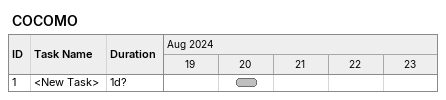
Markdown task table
COCOMO

| ID | Task | Duration | Start | Finish |
|---|---|---|---|---|
| 1 | <New Task> | 1d? | 2024-08-20 | 2024-08-20 |
